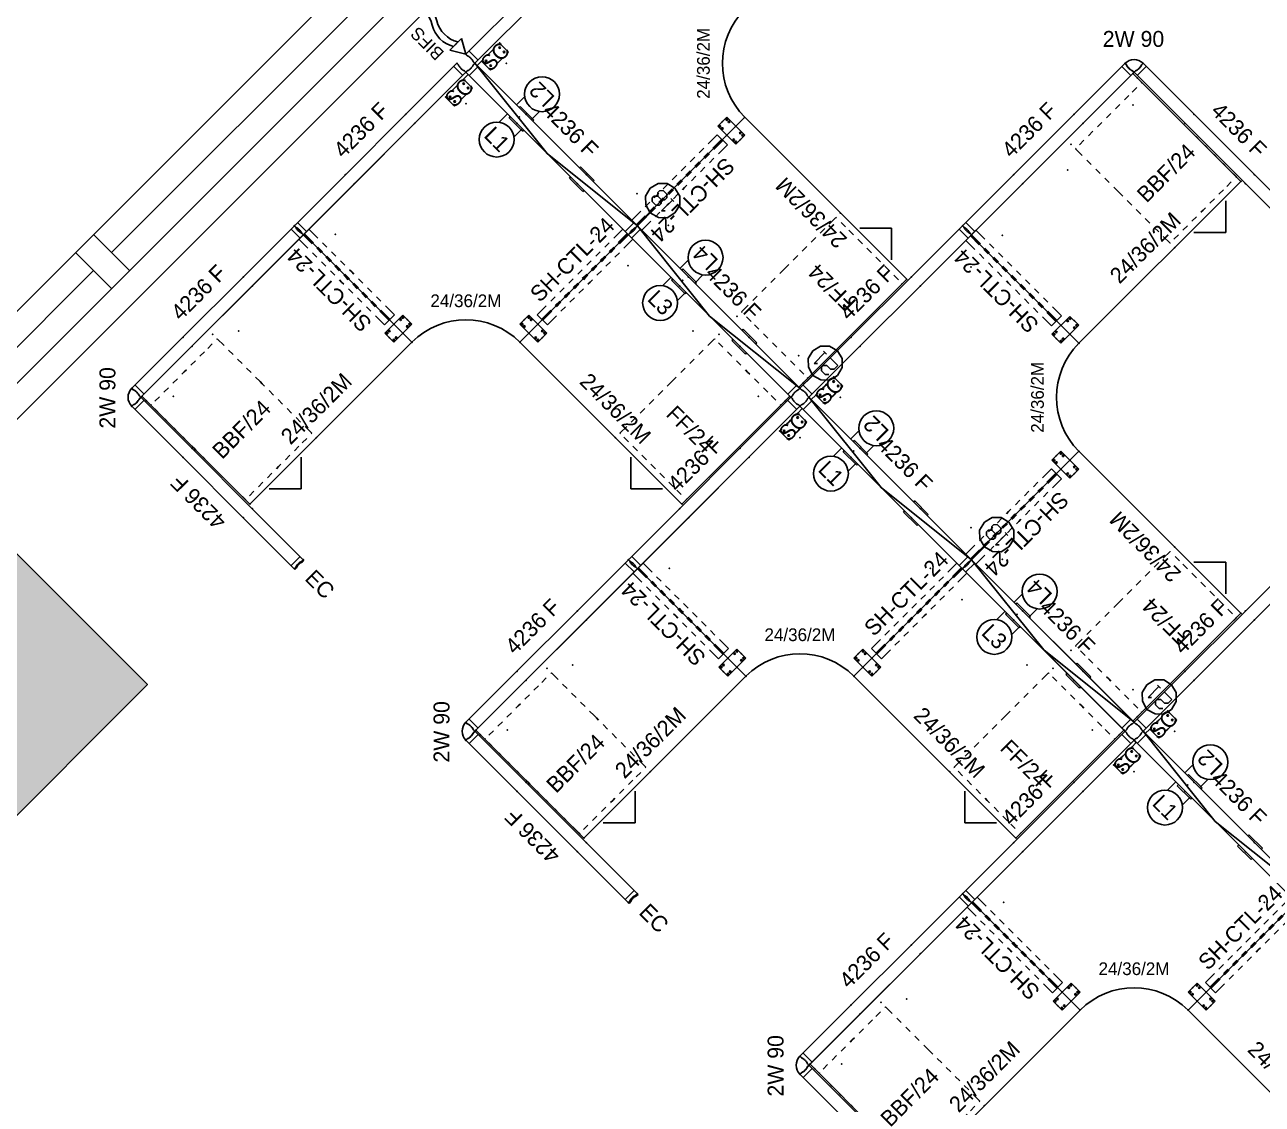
# Model space of a CAD drawing. Extents: x -899 to 851, y -1109 to 411.
# Drawn here: x -117.9 to 76.6, y -30 to 139.7 of the extents above; entities that cross this region are included whole.
import ezdxf
from ezdxf.enums import TextEntityAlignment as Align

# ---------------------------------------------------------------- set-up
doc = ezdxf.new("R2010")
doc.units = 0
doc.header["$LTSCALE"] = 24
doc.header["$MEASUREMENT"] = 0
doc.layers.get('0').update_dxf_attribs({"linetype": 'CONTINUOUS'})
for name, color, linetype in [('A-FURN', 7, 'CONTINUOUS'), ('A-FURN-2-ELEC-EL', 5, 'CONTINUOUS'), ('A-FURN-2-ELEC-EL-T', 5, 'CONTINUOUS'), ('A-FURN-2-PNLS-PN', 3, 'CONTINUOUS'), ('A-FURN-2-PNLS-PN-T', 3, 'CONTINUOUS'), ('A-FURN-2-PNLS-PN-T-T', 3, 'CONTINUOUS'), ('A-FURN-2-STOR-ST', 1, 'CONTINUOUS'), ('A-FURN-2-STOR-ST-T', 1, 'CONTINUOUS'), ('A-FURN-2-STOR-ST-T-T', 1, 'CONTINUOUS'), ('A-FURN-2-WKSF-WS', 1, 'CONTINUOUS'), ('A-FURN-2-WKSF-WS-T', 1, 'CONTINUOUS'), ('A-FURN-2-WKSF-WS-T-T', 1, 'CONTINUOUS'), ('A-FURN-2-WKSP-PN', 1, 'CONTINUOUS'), ('A-FURN-2-WKSP-PN-T', 1, 'CONTINUOUS'), ('A-FURN-2-WKSP-PN-T-T', 1, 'CONTINUOUS'), ('A-FURN-ATTRIBUTE-T', 7, 'CONTINUOUS'), ('A-FURN-ELEC-T', 4, 'CONTINUOUS'), ('A-FURN-P-POWR', 5, 'CONTINUOUS'), ('A-FURN-P-POWR-TX-T', 5, 'CONTINUOUS'), ('ARWINDOW', 2, 'CONTINUOUS'), ('COLUMN', 92, 'CONTINUOUS')]:
    doc.layers.add(name, color=color, linetype=linetype)
doc.styles.get("Standard").update_dxf_attribs({"font": 'acp.shx'})

# ---------------------------------------------------------------- blocks, each defined once
blk = doc.blocks.new('P_S-PEDBBFJ24')
at = {"layer": 'A-FURN-2-STOR-ST', "linetype": 'Continuous'}
for p, q in [((0, 20.5), (0, 22)), ((0.12, 22), (0, 22)), ((1.88, 22), (0.88, 22)), ((3.88, 22), (2.88, 22)), ((5.88, 22), (4.88, 22)), ((7.38, 22), (6.88, 22)), ((7.38, 22), (7.88, 22)), ((8.88, 22), (9.88, 22)), ((10.88, 22), (11.88, 22)), ((12.62, 22), (13.62, 22)), ((14.62, 22), (14.75, 22)), ((14.75, 20.5), (14.75, 22)), ((0, 18.5), (0, 19.5)), ((14.75, 18.5), (14.75, 19.5)), ((0, 16.5), (0, 17.5)), ((14.75, 16.5), (14.75, 17.5)), ((0, 14.5), (0, 15.5)), ((14.75, 14.5), (14.75, 15.5)), ((0, 12.5), (0, 13.5)), ((0, 12), (0, 12.5)), ((0, 12), (0, 11.5)), ((14.75, 12.5), (14.75, 13.5)), ((14.75, 12), (14.75, 12.5)), ((14.75, 12), (14.75, 11.5)), ((0, 10.5), (0, 9.5)), ((14.75, 10.5), (14.75, 9.5)), ((0, 8.5), (0, 7.5)), ((14.75, 8.5), (14.75, 7.5)), ((0, 6.5), (0, 5.5)), ((14.75, 6.5), (14.75, 5.5)), ((0, 4.5), (0, 3.5)), ((14.75, 4.5), (14.75, 3.5)), ((0, 2.5), (0, 1)), ((14.75, 2.5), (14.75, 1)), ((0.12, 1), (0, 1)), ((1.88, 1), (0.88, 1)), ((3.88, 1), (2.88, 1)), ((5.88, 1), (4.88, 1)), ((7.38, 1), (6.88, 1)), ((7.38, 1), (7.88, 1)), ((8.88, 1), (9.88, 1)), ((10.88, 1), (11.88, 1)), ((12.62, 1), (13.62, 1)), ((14.62, 1), (14.75, 1)), ((7.38, -4), (3.84, -0.46)), ((7.38, -4), (10.91, -0.46))]:
    blk.add_line(p, q, dxfattribs=at)
at = {"layer": 'A-FURN-2-STOR-ST'}
for p in [(0, 23), (14.75, 23), (0, 0), (14.75, 0)]:
    blk.add_point(p, dxfattribs=at)
at = {"layer": 'A-FURN-2-STOR-ST-T'}
blk.add_attdef('CAPTG', text='', height=2, dxfattribs=at).set_placement((7.04, 8), align=Align.CENTER)
at = {"layer": 'A-FURN-2-STOR-ST-T', "flags": 1}
for tag in ['CAPPN', 'CAPMG', 'CAPMC', 'CAPQT', 'CAPDH', 'CAPGC']:
    blk.add_attdef(tag, (0, 0), '', height=0.001, dxfattribs=at)
blk = doc.blocks.new('P_E-MW8W4DO1')
at = {"layer": 'A-FURN-P-POWR', "linetype": 'Continuous'}
for p, q in [((-1.66, -2.82), (-1.66, -1.04)), ((1.66, -2.82), (1.66, -1.04))]:
    blk.add_line(p, q, dxfattribs=at)
blk.add_circle((0, -5.04), 2.75, dxfattribs=at)
at = {"layer": 'A-FURN-P-POWR'}
blk.add_point((0, 0), dxfattribs=at)
at = {"layer": 'A-FURN-P-POWR-TX-T', "flags": 1}
for tag in ['CAPPN', 'CAPMG', 'CAPMC', 'CAPQT', 'CAPDH', 'CAPGC']:
    blk.add_attdef(tag, (0, 0), '', height=0.001, dxfattribs=at)
at = {"layer": 'A-FURN-P-POWR-TX-T'}
blk.add_attdef('CAPTG', text='', height=2.5, dxfattribs=at).set_placement((0, -6.23), align=Align.CENTER)
blk = doc.blocks.new('P_E-MW8W4DO2')
at = {"layer": 'A-FURN-P-POWR', "linetype": 'Continuous'}
for p, q in [((-1.66, -2.82), (-1.66, -1.04)), ((1.66, -2.82), (1.66, -1.04))]:
    blk.add_line(p, q, dxfattribs=at)
blk.add_circle((0, -5.04), 2.75, dxfattribs=at)
at = {"layer": 'A-FURN-P-POWR'}
blk.add_point((0, 0), dxfattribs=at)
at = {"layer": 'A-FURN-P-POWR-TX-T', "flags": 1}
for tag in ['CAPPN', 'CAPMG', 'CAPMC', 'CAPQT', 'CAPDH', 'CAPGC']:
    blk.add_attdef(tag, (0, 0), '', height=0.001, dxfattribs=at)
at = {"layer": 'A-FURN-P-POWR-TX-T'}
blk.add_attdef('CAPTG', text='', height=2.5, dxfattribs=at).set_placement((0, -6.23), align=Align.CENTER)
blk = doc.blocks.new('P_E-MW8W4DO3')
at = {"layer": 'A-FURN-P-POWR', "linetype": 'Continuous'}
for p, q in [((-1.66, -2.82), (-1.66, -1.04)), ((1.66, -2.82), (1.66, -1.04))]:
    blk.add_line(p, q, dxfattribs=at)
blk.add_circle((0, -5.04), 2.75, dxfattribs=at)
at = {"layer": 'A-FURN-P-POWR'}
blk.add_point((0, 0), dxfattribs=at)
at = {"layer": 'A-FURN-P-POWR-TX-T', "flags": 1}
for tag in ['CAPPN', 'CAPMG', 'CAPMC', 'CAPQT', 'CAPDH', 'CAPGC']:
    blk.add_attdef(tag, (0, 0), '', height=0.001, dxfattribs=at)
at = {"layer": 'A-FURN-P-POWR-TX-T'}
blk.add_attdef('CAPTG', text='', height=2.5, dxfattribs=at).set_placement((0, -6.23), align=Align.CENTER)
blk = doc.blocks.new('P_E-MW8W4DO4')
at = {"layer": 'A-FURN-P-POWR', "linetype": 'Continuous'}
for p, q in [((-1.66, -2.82), (-1.66, -1.04)), ((1.66, -2.82), (1.66, -1.04))]:
    blk.add_line(p, q, dxfattribs=at)
blk.add_circle((0, -5.04), 2.75, dxfattribs=at)
at = {"layer": 'A-FURN-P-POWR'}
blk.add_point((0, 0), dxfattribs=at)
at = {"layer": 'A-FURN-P-POWR-TX-T', "flags": 1}
for tag in ['CAPPN', 'CAPMG', 'CAPMC', 'CAPQT', 'CAPDH', 'CAPGC']:
    blk.add_attdef(tag, (0, 0), '', height=0.001, dxfattribs=at)
at = {"layer": 'A-FURN-P-POWR-TX-T'}
blk.add_attdef('CAPTG', text='', height=2.5, dxfattribs=at).set_placement((0, -6.23), align=Align.CENTER)
blk = doc.blocks.new('P_W-WS2436')
at = {"layer": 'A-FURN-2-WKSF-WS', "linetype": 'Continuous'}
for p, q in [((0, 0), (0, -24)), ((36, 0), (0, 0)), ((36, -24), (36, 0)), ((0, -24), (36, -24))]:
    blk.add_line(p, q, dxfattribs=at)
at = {"layer": 'A-FURN-2-WKSF-WS'}
for p in [(0, 0), (36, 0), (3.5, -3.5), (18, -3.5), (32.5, -3.5), (0, -24), (36, -24)]:
    blk.add_point(p, dxfattribs=at)
at = {"layer": 'A-FURN-2-WKSF-WS-T', "flags": 1}
for tag in ['CAPPN', 'CAPMG', 'CAPMC', 'CAPQT', 'CAPDH', 'CAPGC']:
    blk.add_attdef(tag, (0, 0), '', height=0.001, dxfattribs=at)
at = {"layer": 'A-FURN-2-WKSF-WS-T'}
blk.add_attdef('CAPTG', text='', height=2, dxfattribs=at).set_placement((18, -22), align=Align.CENTER)
blk = doc.blocks.new('P_WPS-FP')
at = {"layer": 'A-FURN-2-WKSP-PN', "linetype": 'Continuous'}
for p, q in [((2, 4), (-2, 4)), ((-2, 4), (-2, 2)), ((2, 2), (2, 4)), ((-2, 2), (2, 2))]:
    blk.add_line(p, q, dxfattribs=at)
for centre in [(-1.75, 3.75), (-1.75, 2.25), (-1.25, 3.75), (-1.25, 2.25), (1.25, 3.75), (1.25, 2.25), (1.75, 3.75), (1.75, 2.25)]:
    blk.add_circle(centre, 0.125, dxfattribs=at)
at = {"layer": 'A-FURN-2-WKSP-PN'}
for p in [(0, 4), (-2, 3), (0, 2), (2, 3)]:
    blk.add_point(p, dxfattribs=at)
at = {"layer": 'A-FURN-ATTRIBUTE-T', "flags": 1}
for tag, height in [('CAPTG', 2.5), ('CAPPN', 0.001), ('CAPMG', 0.001), ('CAPMC', 0.001), ('CAPQT', 0.001), ('CAPDH', 0.001), ('CAPGC', 0.001)]:
    blk.add_attdef(tag, (0, 0), '', height=height, dxfattribs=at)
blk = doc.blocks.new('P_WPS-UNCT24S')
at = {"layer": 'A-FURN-2-WKSP-PN', "linetype": 'Continuous'}
for p, q in [((1.12, 0), (-1.12, 0)), ((-1.12, -2), (-1.12, 0)), ((-0.13, -2), (-0.13, 0)), ((0.12, -2), (0.12, 0)), ((1.12, -2), (1.12, 0)), ((-1.12, -4), (-1.12, -3)), ((-0.13, -4), (-0.13, -3)), ((0.12, -4), (0.12, -3)), ((1.12, -4), (1.12, -3)), ((-1.12, -6), (-1.12, -5)), ((-0.13, -6), (-0.13, -5)), ((0.12, -6), (0.12, -5)), ((1.12, -6), (1.12, -5)), ((-1.12, -8), (-1.12, -7)), ((-0.13, -8), (-0.13, -7)), ((0.12, -8), (0.12, -7)), ((1.12, -8), (1.12, -7)), ((-1.12, -9.5), (-1.12, -9)), ((-1.12, -9.5), (-1.12, -10)), ((-0.13, -9.5), (-0.13, -9)), ((-0.13, -9.5), (-0.13, -10)), ((0.12, -9.5), (0.12, -9)), ((0.12, -9.5), (0.12, -10)), ((1.12, -9.5), (1.12, -9)), ((1.12, -9.5), (1.12, -10)), ((-1.12, -11), (-1.12, -12)), ((-0.13, -11), (-0.13, -12)), ((0.12, -11), (0.12, -12)), ((1.12, -11), (1.12, -12)), ((-1.12, -13), (-1.12, -14)), ((-0.13, -13), (-0.13, -14)), ((0.12, -13), (0.12, -14)), ((1.12, -13), (1.12, -14)), ((-1.12, -15), (-1.12, -16)), ((-0.13, -15), (-0.13, -16)), ((0.12, -15), (0.12, -16)), ((1.12, -15), (1.12, -16)), ((-1.12, -17), (-1.12, -19)), ((-0.13, -17), (-0.13, -19)), ((0.12, -17), (0.12, -19)), ((1.12, -17), (1.12, -19)), ((-1.12, -19), (1.12, -19))]:
    blk.add_line(p, q, dxfattribs=at)
at = {"layer": 'A-FURN-2-WKSP-PN'}
blk.add_point((0, 0), dxfattribs=at)
at = {"layer": 'A-FURN-2-WKSP-PN-T-T', "flags": 1}
for tag in ['CAPPN', 'CAPMG', 'CAPMC', 'CAPQT', 'CAPDH', 'CAPGC']:
    blk.add_attdef(tag, (0, 0), '', height=0.001, dxfattribs=at)
at = {"layer": 'A-FURN-2-WKSP-PN-T-T'}
blk.add_attdef('CAPTG', text='', height=2.5, rotation=90, dxfattribs=at).set_placement((-2.12, -9), align=Align.CENTER)
blk = doc.blocks.new('P_S-PEDFFJ24')
at = {"layer": 'A-FURN-2-STOR-ST', "linetype": 'Continuous'}
for p, q in [((0, 20.5), (0, 22)), ((0.12, 22), (0, 22)), ((1.88, 22), (0.88, 22)), ((3.88, 22), (2.88, 22)), ((5.88, 22), (4.88, 22)), ((7.38, 22), (6.88, 22)), ((7.38, 22), (7.88, 22)), ((8.88, 22), (9.88, 22)), ((10.88, 22), (11.88, 22)), ((12.62, 22), (13.62, 22)), ((14.62, 22), (14.75, 22)), ((14.75, 20.5), (14.75, 22)), ((0, 18.5), (0, 19.5)), ((14.75, 18.5), (14.75, 19.5)), ((0, 16.5), (0, 17.5)), ((14.75, 16.5), (14.75, 17.5)), ((0, 14.5), (0, 15.5)), ((14.75, 14.5), (14.75, 15.5)), ((0, 12.5), (0, 13.5)), ((0, 12), (0, 12.5)), ((0, 12), (0, 11.5)), ((14.75, 12.5), (14.75, 13.5)), ((14.75, 12), (14.75, 12.5)), ((14.75, 12), (14.75, 11.5)), ((0, 10.5), (0, 9.5)), ((14.75, 10.5), (14.75, 9.5)), ((0, 8.5), (0, 7.5)), ((14.75, 8.5), (14.75, 7.5)), ((0, 6.5), (0, 5.5)), ((14.75, 6.5), (14.75, 5.5)), ((0, 4.5), (0, 3.5)), ((14.75, 4.5), (14.75, 3.5)), ((0, 2.5), (0, 1)), ((14.75, 2.5), (14.75, 1)), ((0.12, 1), (0, 1)), ((1.88, 1), (0.88, 1)), ((3.88, 1), (2.88, 1)), ((5.88, 1), (4.88, 1)), ((7.38, 1), (6.88, 1)), ((7.38, 1), (7.88, 1)), ((8.88, 1), (9.88, 1)), ((10.88, 1), (11.88, 1)), ((12.62, 1), (13.62, 1)), ((14.62, 1), (14.75, 1)), ((7.38, -4), (3.84, -0.46)), ((7.38, -4), (10.91, -0.46))]:
    blk.add_line(p, q, dxfattribs=at)
at = {"layer": 'A-FURN-2-STOR-ST'}
for p in [(0, 23), (14.75, 23), (0, 0), (14.75, 0)]:
    blk.add_point(p, dxfattribs=at)
at = {"layer": 'A-FURN-2-STOR-ST-T'}
blk.add_attdef('CAPTG', text='', height=2, dxfattribs=at).set_placement((7.04, 8), align=Align.CENTER)
at = {"layer": 'A-FURN-2-STOR-ST-T', "flags": 1}
for tag in ['CAPPN', 'CAPMG', 'CAPMC', 'CAPQT', 'CAPDH', 'CAPGC']:
    blk.add_attdef(tag, (0, 0), '', height=0.001, dxfattribs=at)
blk = doc.blocks.new('P_WPS-SSSAR')
at = {"layer": 'A-FURN-2-WKSP-PN', "linetype": 'Continuous'}
for p, q in [((0, -0.5), (0, 0)), ((-5, -2.5), (-5, -0.5)), ((-4.5, -0.5), (-5, -0.5)), ((-3, -0.5), (-3.5, -0.5)), ((-3, -0.5), (-2.5, -0.5)), ((-1.5, -0.5), (-1, -0.5)), ((-1, -0.5), (-1, -2.5)), ((-1, -0.5), (0, -0.5)), ((-4.5, -2.5), (-5, -2.5)), ((-3, -2.5), (-3.5, -2.5)), ((-3, -2.5), (-2.5, -2.5)), ((-1.5, -2.5), (-1, -2.5))]:
    blk.add_line(p, q, dxfattribs=at)
for centre in [(-4.5, -1), (-4.5, -2), (-1.5, -1), (-1.5, -2)]:
    blk.add_circle(centre, 0.125, dxfattribs=at)
at = {"layer": 'A-FURN-2-WKSP-PN'}
for p in [(0, 0), (-5, -0.5)]:
    blk.add_point(p, dxfattribs=at)
at = {"layer": 'A-FURN-2-WKSP-PN-T', "flags": 1}
for tag in ['CAPPN', 'CAPMG', 'CAPMC', 'CAPQT', 'CAPDH', 'CAPGC']:
    blk.add_attdef(tag, (0, 0), '', height=0.001, dxfattribs=at)
at = {"layer": 'A-FURN-2-WKSP-PN-T'}
blk.add_attdef('CAPTG', text='', height=2.5, dxfattribs=at).set_placement((-3, -1.5), align=Align.MIDDLE_CENTER)
blk = doc.blocks.new('P_WPS-SSSAL')
at = {"layer": 'A-FURN-2-WKSP-PN', "linetype": 'Continuous'}
for p, q in [((0, -0.5), (0, 0)), ((1, -0.5), (0, -0.5)), ((1, -0.5), (1, -2.5)), ((1.5, -0.5), (1, -0.5)), ((3, -0.5), (2.5, -0.5)), ((3, -0.5), (3.5, -0.5)), ((4.5, -0.5), (5, -0.5)), ((5, -2.5), (5, -0.5)), ((1.5, -2.5), (1, -2.5)), ((3, -2.5), (2.5, -2.5)), ((3, -2.5), (3.5, -2.5)), ((4.5, -2.5), (5, -2.5))]:
    blk.add_line(p, q, dxfattribs=at)
for centre in [(1.5, -1), (1.5, -2), (4.5, -1), (4.5, -2)]:
    blk.add_circle(centre, 0.125, dxfattribs=at)
at = {"layer": 'A-FURN-2-WKSP-PN'}
for p in [(0, 0), (5, -0.5)]:
    blk.add_point(p, dxfattribs=at)
at = {"layer": 'A-FURN-2-WKSP-PN-T', "flags": 1}
for tag in ['CAPPN', 'CAPMG', 'CAPMC', 'CAPQT', 'CAPDH', 'CAPGC']:
    blk.add_attdef(tag, (0, 0), '', height=0.001, dxfattribs=at)
at = {"layer": 'A-FURN-2-WKSP-PN-T'}
blk.add_attdef('CAPTG', text='', height=2.5, dxfattribs=at).set_placement((3, -1.5), align=Align.MIDDLE_CENTER)
blk = doc.blocks.new('P_E-MX8W4PTPC18')
at = {"layer": 'A-FURN-2-ELEC-EL', "linetype": 'Continuous'}
for p, q in [((0, 0), (0, -2.87)), ((-2.4, -4.2), (-1.4, -3.27)), ((-1.4, -3.27), (0, -2.87)), ((0, -2.87), (1.4, -3.27)), ((0, -2.87), (0, -2.87)), ((1.4, -3.27), (2.4, -4.2)), ((-2.73, -5.6), (-2.4, -4.2)), ((-2.73, -5.6), (-2.73, -5.6)), ((-2.4, -7), (-2.73, -5.6)), ((2.4, -4.2), (2.73, -5.6)), ((2.73, -5.6), (2.4, -7)), ((2.73, -5.6), (2.73, -5.6)), ((-1.4, -8), (-2.4, -7)), ((2.4, -7), (1.4, -8)), ((0, -8.33), (-1.4, -8)), ((1.4, -8), (0, -8.33)), ((0, -8.33), (0, -8.33))]:
    blk.add_line(p, q, dxfattribs=at)
at = {"layer": 'A-FURN-2-ELEC-EL'}
blk.add_point((0, 0), dxfattribs=at)
at = {"layer": 'A-FURN-2-ELEC-EL-T', "linetype": 'Continuous'}
for p, q in [((-1.03, -4.34), (-1.42, -4.72)), ((-1.03, -4.34), (-1.03, -6.76)), ((0.24, -4.35), (-0.17, -4.75)), ((-0.17, -4.75), (-0.17, -5.14)), ((-0.17, -5.14), (0.23, -5.56)), ((0.23, -5.56), (-0.17, -5.96)), ((1.03, -5.56), (0.23, -5.56)), ((1.04, -4.35), (0.24, -4.35)), ((1.44, -5.15), (1.03, -5.56)), ((1.44, -5.97), (1.03, -5.56)), ((1.04, -4.35), (1.44, -4.76)), ((1.44, -4.76), (1.44, -5.15)), ((-1.36, -6.76), (-0.7, -6.76)), ((-0.17, -5.96), (-0.17, -6.37)), ((-0.17, -6.37), (0.24, -6.77)), ((0.24, -6.77), (1.04, -6.77)), ((1.04, -6.77), (1.44, -6.36)), ((1.44, -6.36), (1.44, -5.97))]:
    blk.add_line(p, q, dxfattribs=at)
at = {"layer": 'A-FURN-ELEC-T', "flags": 1}
for tag, height in [('CAPTG', 2.5), ('CAPPN', 0.001), ('CAPMG', 0.001), ('CAPMC', 0.001), ('CAPQT', 0.001), ('CAPDH', 0.001), ('CAPGC', 0.001)]:
    blk.add_attdef(tag, (0, 0), '', height=height, dxfattribs=at)
blk = doc.blocks.new('P_P-DVFPPM4236')
at = {"layer": 'A-FURN-2-PNLS-PN', "linetype": 'Continuous'}
for p, q in [((0, 2), (36.13, 2)), ((0, 2), (18.06, 0)), ((0, 1.99), (0, 2)), ((0, 2), (0, 2)), ((0, 1.97), (0, 1.99)), ((0, 1.95), (0, 1.97)), ((0, 1.93), (0, 1.95)), ((0.72, 0), (0.72, 2)), ((9.85, 2.25), (9.85, 2)), ((9.85, 2.25), (12.86, 2.25)), ((12.86, 2), (12.86, 2.25)), ((18.06, 0), (36.13, 2)), ((23.26, 2.25), (23.26, 2)), ((23.26, 2.25), (26.27, 2.25)), ((26.27, 2), (26.27, 2.25)), ((35.41, 0), (35.41, 2)), ((36.13, 2), (36.13, 2)), ((36.13, 2), (36.13, 1.99)), ((36.13, 1.99), (36.13, 1.97)), ((36.13, 1.97), (36.13, 1.95)), ((36.13, 1.95), (36.13, 1.93)), ((0, 1.9), (0, 1.93)), ((0, 1.84), (0, 1.9)), ((0, 1.78), (0, 1.84)), ((0, 1.76), (0, 1.78)), ((0, 1.73), (0, 1.76)), ((0, 1.71), (0, 1.73)), ((0, 1.7), (0, 1.71)), ((0, 1.69), (0, 1.7)), ((0, 1.68), (0, 1.69)), ((0.03, 1.6), (0, 1.68)), ((0, 0.32), (0.03, 0.4)), ((0, 0.31), (0, 0.32)), ((0, 0.3), (0, 0.31)), ((0, 0.29), (0, 0.3)), ((0, 0.27), (0, 0.29)), ((0, 0.24), (0, 0.27)), ((0, 0.22), (0, 0.24)), ((0, 0.16), (0, 0.22)), ((0, 0.1), (0, 0.16)), ((0, 0.07), (0, 0.1)), ((0, 0.05), (0, 0.07)), ((0, 0.03), (0, 0.05)), ((0, 0.01), (0, 0.03)), ((0, 0), (0, 0.01)), ((0, 0), (36.13, 0)), ((0, 0), (0, 0)), ((0.05, 1.52), (0.03, 1.6)), ((0.03, 0.4), (0.05, 0.48)), ((0.07, 1.43), (0.05, 1.52)), ((0.05, 0.48), (0.07, 0.57)), ((0.09, 1.35), (0.07, 1.43)), ((0.07, 0.57), (0.09, 0.65)), ((0.1, 1.26), (0.09, 1.35)), ((0.09, 0.65), (0.1, 0.74)), ((0.11, 1.17), (0.1, 1.26)), ((0.1, 0.74), (0.11, 0.83)), ((0.12, 1.09), (0.11, 1.17)), ((0.11, 0.83), (0.12, 0.91)), ((0.12, 1), (0.12, 1.09)), ((0.12, 0.91), (0.12, 1)), ((9.85, 0), (9.85, -0.25)), ((12.86, -0.25), (12.86, 0)), ((23.26, 0), (23.26, -0.25)), ((26.27, -0.25), (26.27, 0)), ((36.02, 1.26), (36.01, 1.17)), ((36.01, 1.17), (36.01, 1.09)), ((36.01, 1.09), (36.01, 1)), ((36.01, 1), (36.01, 0.91)), ((36.01, 0.91), (36.01, 0.83)), ((36.01, 0.83), (36.02, 0.74)), ((36.03, 1.35), (36.02, 1.26)), ((36.02, 0.74), (36.04, 0.65)), ((36.05, 1.43), (36.03, 1.35)), ((36.04, 0.65), (36.05, 0.57)), ((36.07, 1.52), (36.05, 1.43)), ((36.05, 0.57), (36.07, 0.48)), ((36.1, 1.6), (36.07, 1.52)), ((36.07, 0.48), (36.1, 0.4)), ((36.13, 1.68), (36.1, 1.6)), ((36.1, 0.4), (36.13, 0.32)), ((36.13, 1.93), (36.13, 1.9)), ((36.13, 1.9), (36.13, 1.84)), ((36.13, 1.84), (36.13, 1.78)), ((36.13, 1.78), (36.13, 1.76)), ((36.13, 1.76), (36.13, 1.73)), ((36.13, 1.73), (36.13, 1.71)), ((36.13, 1.71), (36.13, 1.7)), ((36.13, 1.7), (36.13, 1.69)), ((36.13, 1.69), (36.13, 1.68)), ((36.13, 0.32), (36.13, 0.31)), ((36.13, 0.31), (36.13, 0.3)), ((36.13, 0.3), (36.13, 0.29)), ((36.13, 0.29), (36.13, 0.27)), ((36.13, 0.27), (36.13, 0.24)), ((36.13, 0.24), (36.13, 0.22)), ((36.13, 0.22), (36.13, 0.16)), ((36.13, 0.16), (36.13, 0.1)), ((36.13, 0.1), (36.13, 0.07)), ((36.13, 0.07), (36.13, 0.05)), ((36.13, 0.05), (36.13, 0.03)), ((36.13, 0.03), (36.13, 0.01)), ((36.13, 0.01), (36.13, 0)), ((36.13, 0), (36.13, 0)), ((9.85, -0.25), (12.86, -0.25)), ((23.26, -0.25), (26.27, -0.25))]:
    blk.add_line(p, q, dxfattribs=at)
at = {"layer": 'A-FURN-2-PNLS-PN'}
for p in [(0, 2), (11.36, 2), (24.77, 2), (36.13, 2), (0, 0), (11.36, 0), (24.77, 0), (36.13, 0)]:
    blk.add_point(p, dxfattribs=at)
at = {"layer": 'A-FURN-2-PNLS-PN-T'}
blk.add_attdef('CAPTG', text='', height=2, dxfattribs=at).set_placement((18.06, 4), align=Align.CENTER)
at = {"layer": 'A-FURN-2-PNLS-PN-T', "flags": 1}
for tag in ['CAPPN', 'CAPMG', 'CAPMC', 'CAPQT', 'CAPDH', 'CAPGC']:
    blk.add_attdef(tag, (0, 0), '', height=0.001, dxfattribs=at)
blk = doc.blocks.new('P_P-DVBS90')
at = {"layer": 'A-FURN-2-PNLS-PN', "linetype": 'Continuous'}
for p, q in [((0, 2), (0, 1.68)), ((0, 0.32), (0, 0)), ((0, 0), (0.32, 0)), ((1.68, 0), (2, 0))]:
    blk.add_line(p, q, dxfattribs=at)
for centre, radius, start, end in [((0, 0), 2, 0, 90), ((1.77, 1.02), 1.89, 159.4731, 180.6063), ((1.77, 0.98), 1.89, 179.3937, 200.5269), ((0.98, 1.77), 1.89, 249.4732, 270.6063), ((1.02, 1.77), 1.89, 269.3937, 290.5269)]:
    blk.add_arc(centre, radius, start, end, dxfattribs=at)
at = {"layer": 'A-FURN-2-PNLS-PN'}
for p in [(0, 2), (0, 0), (2, 0)]:
    blk.add_point(p, dxfattribs=at)
at = {"layer": 'A-FURN-2-PNLS-PN-T'}
blk.add_attdef('CAPTG', text='', height=2, rotation=315, dxfattribs=at).set_placement((2.76, 2.89), align=Align.CENTER)
at = {"layer": 'A-FURN-2-PNLS-PN-T', "flags": 1}
for tag in ['CAPPN', 'CAPMG', 'CAPMC', 'CAPQT', 'CAPDH', 'CAPGC']:
    blk.add_attdef(tag, (0, 0), '', height=0.001, dxfattribs=at)
blk = doc.blocks.new('P_P-DVSEOR')
at = {"layer": 'A-FURN-2-PNLS-PN', "linetype": 'Continuous'}
for p, q in [((0.14, 2), (0, 2)), ((0, 2), (0, 1.68)), ((0.14, 1.66), (0.14, 2)), ((0, 0.32), (0, 0)), ((0, 0), (0.14, 0)), ((0.14, 0), (0.14, 0.34))]:
    blk.add_line(p, q, dxfattribs=at)
for centre, radius, start, end in [((1.77, 1.02), 1.89, 159.4731, 180.6063), ((1.77, 0.98), 1.89, 179.3937, 200.5269), ((1.77, 1.02), 1.75, 158.6894, 180.653), ((1.77, 0.98), 1.75, 179.347, 201.3106)]:
    blk.add_arc(centre, radius, start, end, dxfattribs=at)
at = {"layer": 'A-FURN-2-PNLS-PN'}
for p in [(0, 2), (0, 0)]:
    blk.add_point(p, dxfattribs=at)
at = {"layer": 'A-FURN-2-PNLS-PN-T', "flags": 1}
for tag in ['CAPPN', 'CAPMG', 'CAPMC', 'CAPQT', 'CAPDH', 'CAPGC']:
    blk.add_attdef(tag, (0, 0), '', height=0.001, dxfattribs=at)
at = {"layer": 'A-FURN-2-PNLS-PN-T'}
blk.add_attdef('CAPTG', text='', height=2, dxfattribs=at).set_placement((4.56, -0.12), align=Align.CENTER)
blk = doc.blocks.new('P_P-DVFRPM4236')
at = {"layer": 'A-FURN-2-PNLS-PN', "linetype": 'Continuous'}
for p, q in [((0, 2), (36.13, 2)), ((0, 1.99), (0, 2)), ((0, 2), (0, 2)), ((0, 1.97), (0, 1.99)), ((0, 1.95), (0, 1.97)), ((0, 1.93), (0, 1.95)), ((0.72, 0), (0.72, 2)), ((35.41, 0), (35.41, 2)), ((36.13, 2), (36.13, 2)), ((36.13, 2), (36.13, 1.99)), ((36.13, 1.99), (36.13, 1.97)), ((36.13, 1.97), (36.13, 1.95)), ((36.13, 1.95), (36.13, 1.93)), ((0, 1.9), (0, 1.93)), ((0, 1.84), (0, 1.9)), ((0, 1.78), (0, 1.84)), ((0, 1.76), (0, 1.78)), ((0, 1.73), (0, 1.76)), ((0, 1.71), (0, 1.73)), ((0, 1.7), (0, 1.71)), ((0, 1.69), (0, 1.7)), ((0, 1.68), (0, 1.69)), ((0.03, 1.6), (0, 1.68)), ((0, 0.32), (0.03, 0.4)), ((0, 0.31), (0, 0.32)), ((0, 0.3), (0, 0.31)), ((0, 0.29), (0, 0.3)), ((0, 0.27), (0, 0.29)), ((0, 0.24), (0, 0.27)), ((0, 0.22), (0, 0.24)), ((0, 0.16), (0, 0.22)), ((0, 0.1), (0, 0.16)), ((0, 0.07), (0, 0.1)), ((0, 0.05), (0, 0.07)), ((0, 0.03), (0, 0.05)), ((0, 0.01), (0, 0.03)), ((0, 0), (0, 0.01)), ((0, 0), (36.13, 0)), ((0, 0), (0, 0)), ((0.05, 1.52), (0.03, 1.6)), ((0.03, 0.4), (0.05, 0.48)), ((0.07, 1.43), (0.05, 1.52)), ((0.05, 0.48), (0.07, 0.57)), ((0.09, 1.35), (0.07, 1.43)), ((0.07, 0.57), (0.09, 0.65)), ((0.1, 1.26), (0.09, 1.35)), ((0.09, 0.65), (0.1, 0.74)), ((0.11, 1.17), (0.1, 1.26)), ((0.1, 0.74), (0.11, 0.83)), ((0.12, 1.09), (0.11, 1.17)), ((0.11, 0.83), (0.12, 0.91)), ((0.12, 1), (0.12, 1.09)), ((0.12, 0.91), (0.12, 1)), ((36.02, 1.26), (36.01, 1.17)), ((36.01, 1.17), (36.01, 1.09)), ((36.01, 1.09), (36.01, 1)), ((36.01, 1), (36.01, 0.91)), ((36.01, 0.91), (36.01, 0.83)), ((36.01, 0.83), (36.02, 0.74)), ((36.03, 1.35), (36.02, 1.26)), ((36.02, 0.74), (36.04, 0.65)), ((36.05, 1.43), (36.03, 1.35)), ((36.04, 0.65), (36.05, 0.57)), ((36.07, 1.52), (36.05, 1.43)), ((36.05, 0.57), (36.07, 0.48)), ((36.1, 1.6), (36.07, 1.52)), ((36.07, 0.48), (36.1, 0.4)), ((36.13, 1.68), (36.1, 1.6)), ((36.1, 0.4), (36.13, 0.32)), ((36.13, 1.93), (36.13, 1.9)), ((36.13, 1.9), (36.13, 1.84)), ((36.13, 1.84), (36.13, 1.78)), ((36.13, 1.78), (36.13, 1.76)), ((36.13, 1.76), (36.13, 1.73)), ((36.13, 1.73), (36.13, 1.71)), ((36.13, 1.71), (36.13, 1.7)), ((36.13, 1.7), (36.13, 1.69)), ((36.13, 1.69), (36.13, 1.68)), ((36.13, 0.32), (36.13, 0.31)), ((36.13, 0.31), (36.13, 0.3)), ((36.13, 0.3), (36.13, 0.29)), ((36.13, 0.29), (36.13, 0.27)), ((36.13, 0.27), (36.13, 0.24)), ((36.13, 0.24), (36.13, 0.22)), ((36.13, 0.22), (36.13, 0.16)), ((36.13, 0.16), (36.13, 0.1)), ((36.13, 0.1), (36.13, 0.07)), ((36.13, 0.07), (36.13, 0.05)), ((36.13, 0.05), (36.13, 0.03)), ((36.13, 0.03), (36.13, 0.01)), ((36.13, 0.01), (36.13, 0)), ((36.13, 0), (36.13, 0))]:
    blk.add_line(p, q, dxfattribs=at)
at = {"layer": 'A-FURN-2-PNLS-PN'}
for p in [(0, 2), (11.36, 2), (24.77, 2), (36.13, 2), (0, 0), (11.36, 0), (24.77, 0), (36.13, 0)]:
    blk.add_point(p, dxfattribs=at)
at = {"layer": 'A-FURN-2-PNLS-PN-T'}
blk.add_attdef('CAPTG', text='', height=2, dxfattribs=at).set_placement((18.06, 4), align=Align.CENTER)
at = {"layer": 'A-FURN-2-PNLS-PN-T', "flags": 1}
for tag in ['CAPPN', 'CAPMG', 'CAPMC', 'CAPQT', 'CAPDH', 'CAPGC']:
    blk.add_attdef(tag, (0, 0), '', height=0.001, dxfattribs=at)
blk = doc.blocks.new('P_E-MX8W4PTPC21')
at = {"layer": 'A-FURN-2-ELEC-EL', "linetype": 'Continuous'}
for p, q in [((0, 0), (0, -2.87)), ((-2.4, -4.2), (-1.4, -3.27)), ((-1.4, -3.27), (0, -2.87)), ((0, -2.87), (1.4, -3.27)), ((0, -2.87), (0, -2.87)), ((1.4, -3.27), (2.4, -4.2)), ((-2.73, -5.6), (-2.4, -4.2)), ((-2.73, -5.6), (-2.73, -5.6)), ((-2.4, -7), (-2.73, -5.6)), ((2.4, -4.2), (2.73, -5.6)), ((2.73, -5.6), (2.4, -7)), ((2.73, -5.6), (2.73, -5.6)), ((-1.4, -8), (-2.4, -7)), ((2.4, -7), (1.4, -8)), ((0, -8.33), (-1.4, -8)), ((1.4, -8), (0, -8.33)), ((0, -8.33), (0, -8.33))]:
    blk.add_line(p, q, dxfattribs=at)
at = {"layer": 'A-FURN-2-ELEC-EL'}
blk.add_point((0, 0), dxfattribs=at)
at = {"layer": 'A-FURN-2-ELEC-EL-T', "linetype": 'Continuous'}
for p, q in [((-1.67, -4.74), (-1.26, -4.33)), ((-1.25, -5.53), (-1.65, -5.93)), ((-1.26, -4.33), (-0.46, -4.33)), ((-0.46, -5.53), (-1.25, -5.53)), ((-0.46, -4.33), (-0.05, -4.73)), ((-0.05, -5.13), (-0.46, -5.53)), ((-0.05, -4.73), (-0.05, -5.13)), ((1.19, -4.32), (0.8, -4.71)), ((1.19, -4.32), (1.19, -6.74)), ((-1.65, -5.93), (-1.66, -6.74)), ((-1.66, -6.74), (-0.06, -6.74)), ((0.86, -6.74), (1.52, -6.74))]:
    blk.add_line(p, q, dxfattribs=at)
at = {"layer": 'A-FURN-ELEC-T', "flags": 1}
for tag, height in [('CAPTG', 2.5), ('CAPPN', 0.001), ('CAPMG', 0.001), ('CAPMC', 0.001), ('CAPQT', 0.001), ('CAPDH', 0.001), ('CAPGC', 0.001)]:
    blk.add_attdef(tag, (0, 0), '', height=height, dxfattribs=at)
blk = doc.blocks.new('P_W-WSCC2436')
at = {"layer": 'A-FURN-2-WKSF-WS', "linetype": 'Continuous'}
for p, q in [((0, -36), (0, 0)), ((0, 0), (36, 0)), ((36, 0), (36, -24)), ((24, -36), (0, -36))]:
    blk.add_line(p, q, dxfattribs=at)
blk.add_arc((36, -36), 12, 90, 180, dxfattribs=at)
at = {"layer": 'A-FURN-2-WKSF-WS'}
for p in [(0, 0), (36, 0), (3.5, -3.5), (32.5, -3.5), (36, -24), (3.5, -32.5), (0, -36), (24, -36)]:
    blk.add_point(p, dxfattribs=at)
at = {"layer": 'A-FURN-2-WKSF-WS-T', "flags": 1}
for tag in ['CAPPN', 'CAPMG', 'CAPMC', 'CAPQT', 'CAPDH', 'CAPGC']:
    blk.add_attdef(tag, (0, 0), '', height=0.001, dxfattribs=at)
at = {"layer": 'A-FURN-2-WKSF-WS-T'}
blk.add_attdef('CAPTG', text='', height=2, rotation=45, dxfattribs=at).set_placement((26.1, -26.1), align=Align.CENTER)
blk = doc.blocks.new('P_E-UN8W4BIFS')
at = {"layer": 'A-FURN-2-ELEC-EL', "linetype": 'Continuous'}
for p, q in [((2.25, 1.3), (0, 0)), ((0, 0), (2.25, -1.3)), ((2.25, -1.3), (2.25, 1.3))]:
    blk.add_line(p, q, dxfattribs=at)
at = {"layer": 'A-FURN-2-ELEC-EL'}
for p, q in [((2.25, 0.5), (2.25, -0.5)), ((11.7, 0.5), (11.7, -0.5))]:
    blk.add_line(p, q, dxfattribs=at)
for centre, start, end in [((4.61, -3.43), 59.0275, 120.9725), ((4.61, -4.43), 59.0275, 120.9725), ((9.33, 4.43), 239.0275, 300.9725), ((9.33, 3.43), 239.0275, 300.9725)]:
    blk.add_arc(centre, 4.59, start, end, dxfattribs=at)
for p in [(0, 0), (2.25, 0)]:
    blk.add_point(p, dxfattribs=at)
at = {"layer": 'A-FURN-2-ELEC-EL-T'}
blk.add_attdef('CAPTG', (2.51, 2.11), '', height=2, dxfattribs=at)
at = {"layer": 'A-FURN-2-ELEC-EL-T', "flags": 1}
for tag in ['CAPPN', 'CAPMG', 'CAPMC', 'CAPQT', 'CAPDH', 'CAPGC']:
    blk.add_attdef(tag, (0, 0), '', height=0.001, dxfattribs=at)
blk = doc.blocks.new('asdgasgsafgha')
at = {"layer": 'A-FURN'}
for name, p, rotation, values in [('P_E-UN8W4BIFS', (-1056.38, 280.92), 90, {'CAPTG': 'BIFS'}), ('P_W-WSCC2436', (-1058.38, 278.92), 270, {'CAPTG': '24/36/2M'}), ('P_E-MW8W4DO1', (-1057.38, 268.02), 270, {'CAPTG': 'L1'}), ('P_E-MW8W4DO2', (-1057.38, 268.02), 89.99999999999999, {'CAPTG': 'L2'}), ('P_WPS-UNCT24S', (-1058.38, 242.92), 270, {'CAPTG': 'SH-CTL-24'}), ('P_WPS-UNCT24S', (-1056.38, 242.92), 89.99999999999999, {'CAPTG': 'SH-CTL-24'}), ('P_E-MW8W4DO3', (-1057.38, 231.7), 270, {'CAPTG': 'L3'}), ('P_E-MW8W4DO4', (-1057.38, 231.7), 89.99999999999999, {'CAPTG': 'L4'}), ('P_W-WSCC2436', (-1058.38, 204.67), 270, {'CAPTG': '24/36/2M'}), ('P_E-MW8W4DO1', (-1057.38, 193.76), 270, {'CAPTG': 'L1'}), ('P_E-MW8W4DO2', (-1057.38, 193.76), 89.99999999999999, {'CAPTG': 'L2'}), ('P_WPS-UNCT24S', (-1058.38, 168.67), 270, {'CAPTG': 'SH-CTL-24'}), ('P_WPS-UNCT24S', (-1056.38, 168.67), 89.99999999999999, {'CAPTG': 'SH-CTL-24'}), ('P_E-MW8W4DO3', (-1057.38, 157.45), 270, {'CAPTG': 'L3'}), ('P_E-MW8W4DO4', (-1057.38, 157.45), 89.99999999999999, {'CAPTG': 'L4'}), ('P_W-WSCC2436', (-1058.38, 130.42), 270, {'CAPTG': '24/36/2M'}), ('P_E-MW8W4DO1', (-1057.38, 119.51), 270, {'CAPTG': 'L1'}), ('P_E-MW8W4DO2', (-1057.38, 119.51), 89.99999999999999, {'CAPTG': 'L2'}), ('P_WPS-UNCT24S', (-1058.38, 94.42), 270, {'CAPTG': 'SH-CTL-24'})]:
    blk.add_blockref(name, p, dxfattribs=dict(at, rotation=rotation)).add_auto_attribs(values)
ref = blk.add_blockref('P_P-DVBS90', (-1130.63, 278.92), dxfattribs=dict(at, rotation=90))
ref.add_attrib('CAPTG', '2W 90', dxfattribs={"layer": 'A-FURN-2-PNLS-PN-T-T', "height": 2.5, "rotation": 45}).set_placement((-1133.52, 281.68), align=Align.CENTER)
ref = blk.add_blockref('P_P-DVFRPM4236', (-1130.63, 278.92), dxfattribs=at)
ref.add_attrib('CAPTG', '4236 F', dxfattribs={"layer": 'A-FURN-2-PNLS-PN-T-T', "height": 2.5}).set_placement((-1112.56, 282.92), align=Align.CENTER)
ref = blk.add_blockref('P_P-DVFRPM4236', (-1094.5, 278.92), dxfattribs=at)
ref.add_attrib('CAPTG', '4236 F', dxfattribs={"layer": 'A-FURN-2-PNLS-PN-T-T', "height": 2.5}).set_placement((-1076.44, 282.92), align=Align.CENTER)
ref = blk.add_blockref('P_P-DVFRPM4236', (-1056.38, 278.92), dxfattribs=at)
ref.add_attrib('CAPTG', '4236 F', dxfattribs={"layer": 'A-FURN-2-PNLS-PN-T-T', "height": 2.5}).set_placement((-1038.31, 282.92), align=Align.CENTER)
ref = blk.add_blockref('P_P-DVFRPM4236', (-1130.63, 242.8), dxfattribs=dict(at, rotation=90))
ref.add_attrib('CAPTG', '4236 F', dxfattribs={"layer": 'A-FURN-2-PNLS-PN-T-T', "height": 2.5, "rotation": 90}).set_placement((-1134.63, 260.86), align=Align.CENTER)
ref = blk.add_blockref('P_W-WS2436', (-1130.38, 278.92), dxfattribs=at)
ref.add_attrib('CAPTG', '24/36/2M', dxfattribs={"layer": 'A-FURN-2-WKSF-WS-T-T', "height": 2.5}).set_placement((-1112.38, 256.92), align=Align.CENTER)
for name, p, values in [('P_WPS-UNCT24S', (-1094.38, 278.92), {'CAPTG': 'SH-CTL-24'}), ('P_W-WSCC2436', (-1056.38, 278.92), {'CAPTG': '24/36/2M'}), ('P_WPS-UNCT24S', (-1094.38, 204.67), {'CAPTG': 'SH-CTL-24'}), ('P_W-WSCC2436', (-1056.38, 204.67), {'CAPTG': '24/36/2M'}), ('P_WPS-UNCT24S', (-1020.38, 204.67), {'CAPTG': 'SH-CTL-24'}), ('P_WPS-UNCT24S', (-1094.38, 130.42), {'CAPTG': 'SH-CTL-24'}), ('P_W-WSCC2436', (-1056.38, 130.42), {'CAPTG': '24/36/2M'})]:
    blk.add_blockref(name, p, dxfattribs=at).add_auto_attribs(values)
ref = blk.add_blockref('P_WPS-SSSAR', (-1058.38, 278.92), dxfattribs=at)
ref.add_attrib('CAPTG', 'SC', dxfattribs={"layer": 'A-FURN-2-WKSP-PN-T-T', "height": 2.5}).set_placement((-1061.38, 277.42), align=Align.MIDDLE_CENTER)
ref = blk.add_blockref('P_P-DVFPPM4236', (-1058.38, 278.92), dxfattribs=dict(at, rotation=270))
ref.add_attrib('CAPTG', '4236 F', dxfattribs={"layer": 'A-FURN-2-PNLS-PN-T-T', "height": 2.5, "rotation": 270}).set_placement((-1054.38, 260.86), align=Align.CENTER)
ref = blk.add_blockref('P_WPS-SSSAL', (-1056.38, 278.92), dxfattribs=at)
ref.add_attrib('CAPTG', 'SC', dxfattribs={"layer": 'A-FURN-2-WKSP-PN-T-T', "height": 2.5}).set_placement((-1053.38, 277.42), align=Align.MIDDLE_CENTER)
ref = blk.add_blockref('P_S-PEDBBFJ24', (-1130.38, 254.92), dxfattribs=at)
ref.add_attrib('CAPTG', 'BBF/24', dxfattribs={"layer": 'A-FURN-2-STOR-ST-T-T', "height": 2.5}).set_placement((-1123, 262.92), align=Align.CENTER)
for p in [(-1094.38, 254.92), (-1094.38, 180.67), (-1020.38, 180.67), (-1094.38, 106.42)]:
    blk.add_blockref('P_WPS-FP', p, dxfattribs=at)
for name, p, rotation in [('P_E-MX8W4PTPC18', (-1056.38, 242.8), 89.99999999999999), ('P_WPS-FP', (-1082.38, 242.92), 270), ('P_WPS-FP', (-1032.38, 242.92), 89.99999999999999), ('P_E-MX8W4PTPC21', (-1056.38, 206.67), 90), ('P_E-MX8W4PTPC18', (-1056.38, 168.55), 89.99999999999999), ('P_WPS-FP', (-1082.38, 168.67), 270), ('P_WPS-FP', (-1032.38, 168.67), 89.99999999999999), ('P_E-MX8W4PTPC21', (-1056.38, 132.42), 90), ('P_WPS-FP', (-1082.38, 94.42), 270)]:
    blk.add_blockref(name, p, dxfattribs=dict(at, rotation=rotation))
ref = blk.add_blockref('P_P-DVSEOR', (-1132.63, 242.8), dxfattribs=dict(at, rotation=270))
ref.add_attrib('CAPTG', 'EC', dxfattribs={"layer": 'A-FURN-2-PNLS-PN-T-T', "height": 2.5, "rotation": 270}).set_placement((-1132.75, 238.24), align=Align.CENTER)
ref = blk.add_blockref('P_W-WS2436', (-1058.38, 242.92), dxfattribs=dict(at, rotation=270))
ref.add_attrib('CAPTG', '24/36/2M', dxfattribs={"layer": 'A-FURN-2-WKSF-WS-T-T', "height": 2.5, "rotation": 270}).set_placement((-1080.38, 224.92), align=Align.CENTER)
ref = blk.add_blockref('P_P-DVFPPM4236', (-1058.38, 242.8), dxfattribs=dict(at, rotation=270))
ref.add_attrib('CAPTG', '4236 F', dxfattribs={"layer": 'A-FURN-2-PNLS-PN-T-T', "height": 2.5, "rotation": 270}).set_placement((-1054.38, 224.73), align=Align.CENTER)
ref = blk.add_blockref('P_W-WS2436', (-1056.38, 206.92), dxfattribs=dict(at, rotation=89.99999999999999))
ref.add_attrib('CAPTG', '24/36/2M', dxfattribs={"layer": 'A-FURN-2-WKSF-WS-T-T', "height": 2.5, "rotation": 90}).set_placement((-1034.38, 224.92), align=Align.CENTER)
ref = blk.add_blockref('P_S-PEDFFJ24', (-1082.38, 221.67), dxfattribs=dict(at, rotation=270))
ref.add_attrib('CAPTG', 'FF/24', dxfattribs={"layer": 'A-FURN-2-STOR-ST-T-T', "height": 2.5, "rotation": 270}).set_placement((-1074.38, 214.3), align=Align.CENTER)
ref = blk.add_blockref('P_S-PEDFFJ24', (-1032.38, 206.92), dxfattribs=dict(at, rotation=89.99999999999999))
ref.add_attrib('CAPTG', 'FF/24', dxfattribs={"layer": 'A-FURN-2-STOR-ST-T-T', "height": 2.5, "rotation": 90}).set_placement((-1040.38, 214.3), align=Align.CENTER)
ref = blk.add_blockref('P_P-DVBS90', (-1130.63, 204.67), dxfattribs=dict(at, rotation=90))
ref.add_attrib('CAPTG', '2W 90', dxfattribs={"layer": 'A-FURN-2-PNLS-PN-T-T', "height": 2.5, "rotation": 45}).set_placement((-1133.52, 207.43), align=Align.CENTER)
ref = blk.add_blockref('P_P-DVBS90', (-984.13, 204.67), dxfattribs=at)
ref.add_attrib('CAPTG', '2W 90', dxfattribs={"layer": 'A-FURN-2-PNLS-PN-T-T', "height": 2.5, "rotation": 315}).set_placement((-981.36, 207.56), align=Align.CENTER)
ref = blk.add_blockref('P_P-DVFRPM4236', (-1130.63, 204.67), dxfattribs=at)
ref.add_attrib('CAPTG', '4236 F', dxfattribs={"layer": 'A-FURN-2-PNLS-PN-T-T', "height": 2.5}).set_placement((-1112.56, 208.67), align=Align.CENTER)
ref = blk.add_blockref('P_P-DVFRPM4236', (-1094.5, 204.67), dxfattribs=at)
ref.add_attrib('CAPTG', '4236 F', dxfattribs={"layer": 'A-FURN-2-PNLS-PN-T-T', "height": 2.5}).set_placement((-1076.44, 208.67), align=Align.CENTER)
ref = blk.add_blockref('P_P-DVFRPM4236', (-1056.38, 204.67), dxfattribs=at)
ref.add_attrib('CAPTG', '4236 F', dxfattribs={"layer": 'A-FURN-2-PNLS-PN-T-T', "height": 2.5}).set_placement((-1038.31, 208.67), align=Align.CENTER)
ref = blk.add_blockref('P_P-DVFRPM4236', (-1020.25, 204.67), dxfattribs=at)
ref.add_attrib('CAPTG', '4236 F', dxfattribs={"layer": 'A-FURN-2-PNLS-PN-T-T', "height": 2.5}).set_placement((-1002.19, 208.67), align=Align.CENTER)
ref = blk.add_blockref('P_P-DVFRPM4236', (-1130.63, 168.55), dxfattribs=dict(at, rotation=90))
ref.add_attrib('CAPTG', '4236 F', dxfattribs={"layer": 'A-FURN-2-PNLS-PN-T-T', "height": 2.5, "rotation": 90}).set_placement((-1134.63, 186.61), align=Align.CENTER)
ref = blk.add_blockref('P_W-WS2436', (-1130.38, 204.67), dxfattribs=at)
ref.add_attrib('CAPTG', '24/36/2M', dxfattribs={"layer": 'A-FURN-2-WKSF-WS-T-T', "height": 2.5}).set_placement((-1112.38, 182.67), align=Align.CENTER)
ref = blk.add_blockref('P_WPS-SSSAR', (-1058.38, 204.67), dxfattribs=at)
ref.add_attrib('CAPTG', 'SC', dxfattribs={"layer": 'A-FURN-2-WKSP-PN-T-T', "height": 2.5}).set_placement((-1061.38, 203.17), align=Align.MIDDLE_CENTER)
ref = blk.add_blockref('P_P-DVFPPM4236', (-1058.38, 204.67), dxfattribs=dict(at, rotation=270))
ref.add_attrib('CAPTG', '4236 F', dxfattribs={"layer": 'A-FURN-2-PNLS-PN-T-T', "height": 2.5, "rotation": 270}).set_placement((-1054.38, 186.61), align=Align.CENTER)
ref = blk.add_blockref('P_WPS-SSSAL', (-1056.38, 204.67), dxfattribs=at)
ref.add_attrib('CAPTG', 'SC', dxfattribs={"layer": 'A-FURN-2-WKSP-PN-T-T', "height": 2.5}).set_placement((-1053.38, 203.17), align=Align.MIDDLE_CENTER)
ref = blk.add_blockref('P_W-WS2436', (-1020.38, 204.67), dxfattribs=at)
ref.add_attrib('CAPTG', '24/36/2M', dxfattribs={"layer": 'A-FURN-2-WKSF-WS-T-T', "height": 2.5}).set_placement((-1002.38, 182.67), align=Align.CENTER)
ref = blk.add_blockref('P_P-DVFRPM4236', (-984.13, 204.67), dxfattribs=dict(at, rotation=270))
ref.add_attrib('CAPTG', '4236 F', dxfattribs={"layer": 'A-FURN-2-PNLS-PN-T-T', "height": 2.5, "rotation": 270}).set_placement((-980.13, 186.61), align=Align.CENTER)
ref = blk.add_blockref('P_S-PEDBBFJ24', (-1130.38, 180.67), dxfattribs=at)
ref.add_attrib('CAPTG', 'BBF/24', dxfattribs={"layer": 'A-FURN-2-STOR-ST-T-T', "height": 2.5}).set_placement((-1123, 188.67), align=Align.CENTER)
ref = blk.add_blockref('P_S-PEDBBFJ24', (-999.13, 180.67), dxfattribs=at)
ref.add_attrib('CAPTG', 'BBF/24', dxfattribs={"layer": 'A-FURN-2-STOR-ST-T-T', "height": 2.5}).set_placement((-991.75, 188.67), align=Align.CENTER)
ref = blk.add_blockref('P_P-DVSEOR', (-1132.63, 168.55), dxfattribs=dict(at, rotation=270))
ref.add_attrib('CAPTG', 'EC', dxfattribs={"layer": 'A-FURN-2-PNLS-PN-T-T', "height": 2.5, "rotation": 270}).set_placement((-1132.75, 163.99), align=Align.CENTER)
ref = blk.add_blockref('P_W-WS2436', (-1058.38, 168.67), dxfattribs=dict(at, rotation=270))
ref.add_attrib('CAPTG', '24/36/2M', dxfattribs={"layer": 'A-FURN-2-WKSF-WS-T-T', "height": 2.5, "rotation": 270}).set_placement((-1080.38, 150.67), align=Align.CENTER)
ref = blk.add_blockref('P_P-DVFPPM4236', (-1058.38, 168.55), dxfattribs=dict(at, rotation=270))
ref.add_attrib('CAPTG', '4236 F', dxfattribs={"layer": 'A-FURN-2-PNLS-PN-T-T', "height": 2.5, "rotation": 270}).set_placement((-1054.38, 150.48), align=Align.CENTER)
ref = blk.add_blockref('P_W-WS2436', (-1056.38, 132.67), dxfattribs=dict(at, rotation=89.99999999999999))
ref.add_attrib('CAPTG', '24/36/2M', dxfattribs={"layer": 'A-FURN-2-WKSF-WS-T-T', "height": 2.5, "rotation": 90}).set_placement((-1034.38, 150.67), align=Align.CENTER)
ref = blk.add_blockref('P_S-PEDFFJ24', (-1082.38, 147.42), dxfattribs=dict(at, rotation=270))
ref.add_attrib('CAPTG', 'FF/24', dxfattribs={"layer": 'A-FURN-2-STOR-ST-T-T', "height": 2.5, "rotation": 270}).set_placement((-1074.38, 140.05), align=Align.CENTER)
ref = blk.add_blockref('P_S-PEDFFJ24', (-1032.38, 132.67), dxfattribs=dict(at, rotation=89.99999999999999))
ref.add_attrib('CAPTG', 'FF/24', dxfattribs={"layer": 'A-FURN-2-STOR-ST-T-T', "height": 2.5, "rotation": 90}).set_placement((-1040.38, 140.05), align=Align.CENTER)
ref = blk.add_blockref('P_P-DVBS90', (-1130.63, 130.42), dxfattribs=dict(at, rotation=90))
ref.add_attrib('CAPTG', '2W 90', dxfattribs={"layer": 'A-FURN-2-PNLS-PN-T-T', "height": 2.5, "rotation": 45}).set_placement((-1133.52, 133.18), align=Align.CENTER)
ref = blk.add_blockref('P_P-DVFRPM4236', (-1130.63, 130.42), dxfattribs=at)
ref.add_attrib('CAPTG', '4236 F', dxfattribs={"layer": 'A-FURN-2-PNLS-PN-T-T', "height": 2.5}).set_placement((-1112.56, 134.42), align=Align.CENTER)
ref = blk.add_blockref('P_P-DVFRPM4236', (-1094.5, 130.42), dxfattribs=at)
ref.add_attrib('CAPTG', '4236 F', dxfattribs={"layer": 'A-FURN-2-PNLS-PN-T-T', "height": 2.5}).set_placement((-1076.44, 134.42), align=Align.CENTER)
ref = blk.add_blockref('P_P-DVFRPM4236', (-1056.38, 130.42), dxfattribs=at)
ref.add_attrib('CAPTG', '4236 F', dxfattribs={"layer": 'A-FURN-2-PNLS-PN-T-T', "height": 2.5}).set_placement((-1038.31, 134.42), align=Align.CENTER)
ref = blk.add_blockref('P_P-DVFRPM4236', (-1130.63, 94.3), dxfattribs=dict(at, rotation=90))
ref.add_attrib('CAPTG', '4236 F', dxfattribs={"layer": 'A-FURN-2-PNLS-PN-T-T', "height": 2.5, "rotation": 90}).set_placement((-1134.63, 112.36), align=Align.CENTER)
ref = blk.add_blockref('P_W-WS2436', (-1130.38, 130.42), dxfattribs=at)
ref.add_attrib('CAPTG', '24/36/2M', dxfattribs={"layer": 'A-FURN-2-WKSF-WS-T-T', "height": 2.5}).set_placement((-1112.38, 108.42), align=Align.CENTER)
ref = blk.add_blockref('P_WPS-SSSAR', (-1058.38, 130.42), dxfattribs=at)
ref.add_attrib('CAPTG', 'SC', dxfattribs={"layer": 'A-FURN-2-WKSP-PN-T-T', "height": 2.5}).set_placement((-1061.38, 128.92), align=Align.MIDDLE_CENTER)
ref = blk.add_blockref('P_P-DVFPPM4236', (-1058.38, 130.42), dxfattribs=dict(at, rotation=270))
ref.add_attrib('CAPTG', '4236 F', dxfattribs={"layer": 'A-FURN-2-PNLS-PN-T-T', "height": 2.5, "rotation": 270}).set_placement((-1054.38, 112.36), align=Align.CENTER)
ref = blk.add_blockref('P_WPS-SSSAL', (-1056.38, 130.42), dxfattribs=at)
ref.add_attrib('CAPTG', 'SC', dxfattribs={"layer": 'A-FURN-2-WKSP-PN-T-T', "height": 2.5}).set_placement((-1053.38, 128.92), align=Align.MIDDLE_CENTER)
ref = blk.add_blockref('P_S-PEDBBFJ24', (-1130.38, 106.42), dxfattribs=at)
ref.add_attrib('CAPTG', 'BBF/24', dxfattribs={"layer": 'A-FURN-2-STOR-ST-T-T', "height": 2.5}).set_placement((-1123, 114.42), align=Align.CENTER)
ref = blk.add_blockref('P_W-WS2436', (-1058.38, 94.42), dxfattribs=dict(at, rotation=270))
ref.add_attrib('CAPTG', '24/36/2M', dxfattribs={"layer": 'A-FURN-2-WKSF-WS-T-T', "height": 2.5, "rotation": 270}).set_placement((-1080.38, 76.42), align=Align.CENTER)

msp = doc.modelspace()

# ---------------------------------------------------------------- linework, layer by layer
at = {"layer": 'ARWINDOW'}
for p, q in [((-660.05, -446.25), (188.48, 402.28)), ((-654.39, -451.91), (194.14, 396.62)), ((-651.56, -454.74), (196.97, 393.79)), ((-104.26, 103.88), (-64.66, 143.48)), ((-107.09, 106.71), (-101.43, 101.05)), ((-109.92, 103.88), (-104.26, 98.22)), ((-146.69, 61.45), (-107.09, 101.05))]:
    msp.add_line(p, q, dxfattribs=at)
at = {"layer": 'COLUMN'}
msp.add_lwpolyline([(-146.69, 33.17), (-121.23, 58.62), (-98.61, 36), (-124.06, 10.54)], close=True, dxfattribs=at)
msp.add_solid([(-98.61, 36), (-121.23, 58.62), (-124.06, 10.54), (-146.69, 33.17)], dxfattribs=at)

# ---------------------------------------------------------------- block references
at = {"rotation": 45}
msp.add_blockref('asdgasgsafgha', (897.05, 683.39), dxfattribs=at)

doc.saveas('drawing.dxf')
